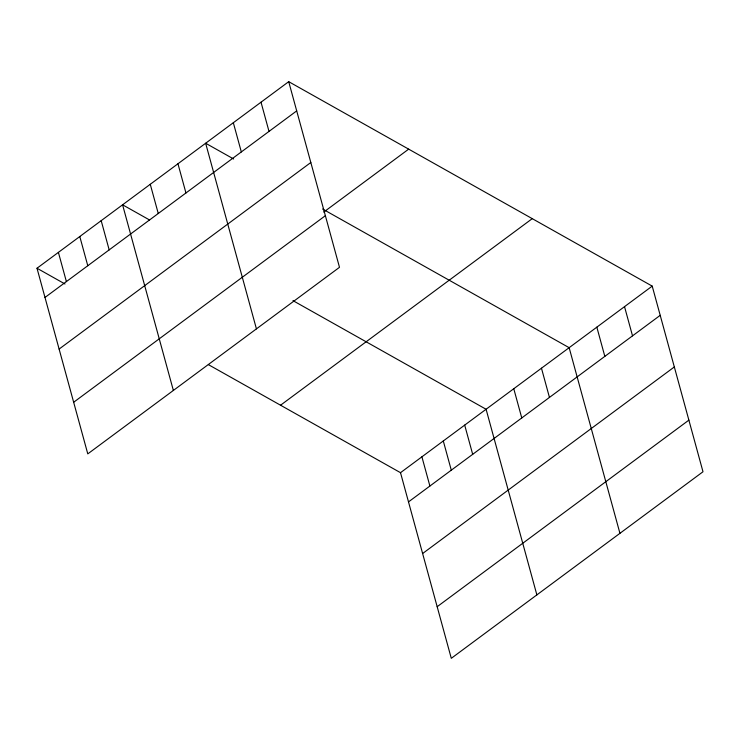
<?xml version="1.0" encoding="UTF-8"?>
<svg xmlns="http://www.w3.org/2000/svg" width="740" height="740" viewBox="0 0 740 740"><rect width="100%" height="100%" fill="white"/><g stroke="black" fill="none" stroke-linecap="round" stroke-linejoin="round"><path stroke-width="1.11" d="M288.711 81.677L339.493 267.316L87.783 453.879L37 268.241L288.711 81.677L652.218 286.121L703 471.759L451.289 658.323L400.507 472.684L208.375 364.626M44.992 297.452L296.703 110.889M59.117 349.067L310.818 162.504M323.759 212.075L408.665 149.147M73.667 402.255L325.369 215.692M280.553 405.215L532.254 218.651M400.507 472.684L652.218 286.121M408.499 501.896L660.21 315.332M422.623 553.52L674.325 366.957M437.174 606.698L688.875 420.135M233.637 158.98L205.646 143.246L256.429 328.884M322.603 209.022L569.153 347.689L619.935 533.327M149.572 219.983L122.581 204.804L173.363 390.443M292.966 300.634L486.088 409.257L536.87 594.895M37 268.241L64.991 283.984M624.523 306.647L632.515 335.849M596.838 327.163L604.83 356.375M541.467 368.206L549.45 397.417M513.773 388.731L521.765 417.943M464.692 425.111L472.684 454.323M443.297 440.966L451.289 470.178M421.902 456.83L429.894 486.032M261.017 102.194L269.009 131.406M233.331 122.72L241.323 151.931M177.961 163.762L185.944 192.974M150.266 184.288L158.258 213.499M101.186 220.668L109.178 249.88M79.791 236.523L87.783 265.734M58.395 252.377L66.387 281.589"/></g></svg>
